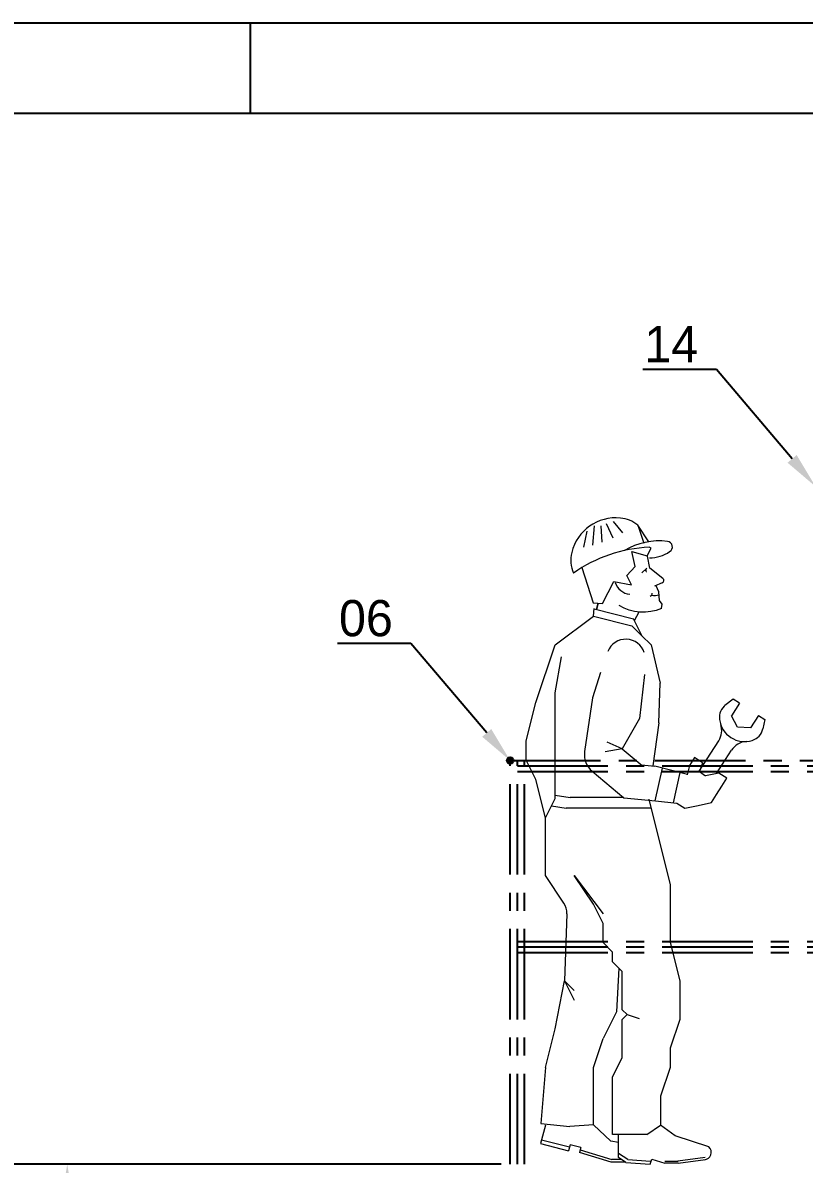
# Model space of a CAD drawing. Extents: x 0 to 21025, y 0 to 14850.
# Drawn here: x 7885 to 10043, y 11697 to 14850 of the extents above; entities that cross this region are included whole.
import ezdxf
from ezdxf import colors
from ezdxf.entities.mleader import LeaderData, LeaderLine
from ezdxf.enums import TextEntityAlignment as Align
from ezdxf.math import Vec2, Vec3

# ---------------------------------------------------------------- set-up
doc = ezdxf.new("R2010")
doc.units = 0
doc.header["$LTSCALE"] = 200
doc.header["$MEASUREMENT"] = 0
doc.header["$PDMODE"] = 35
doc.header["$PDSIZE"] = 5
doc.linetypes.add('CENTER', pattern=[2, 1.25, -0.25, 0.25, -0.25])
doc.layers.add('DESENHO_FANTASMA BÁSICA_01', color=8, linetype='Continuous', lineweight=0)
for name, color, linetype in [('DIM', 1, 'Continuous'), ('FRL2', 2, 'Continuous'), ('FRL6', 6, 'Continuous'), ('FRL7', 7, 'Continuous'), ('FRR120', 5, 'Continuous'), ('FRR140', 5, 'Continuous'), ('FRR175', 1, 'Continuous'), ('FRR80', 3, 'Continuous'), ('M2', 2, 'Continuous'), ('MC1', 8, 'CENTER')]:
    doc.layers.add(name, color=color, linetype=linetype)
doc.styles.add('R120', font='simplex.shx')
doc.styles.add('R140', font='simplex.shx', dxfattribs={"height": 3.5})
doc.styles.add('R80', font='simplex.shx', dxfattribs={"height": 2})
doc.styles.add('ROMANS', font='romans.shx')
doc.dimstyles.new('CEMI-1. 25', dxfattribs={"dimscale": 25, "dimtxt": 2.5, "dimasz": 2.5, "dimexe": 1, "dimexo": 1, "dimtad": 1, "dimdec": 0, "dimtxsty": 'ROMANS', "dimcen": 0, "dimclrd": 1, "dimclre": 1, "dimclrt": 3, "dimadec": 0, "dimazin": 2, "dimtfac": 1, "dimtdec": 0, "dimtmove": 0, "dimatfit": 3, "dimfxl": 1.25, "dimlwd": -1, "dimlwe": -1, "dimarcsym": 1})

# ---------------------------------------------------------------- blocks, each defined once
blk = doc.blocks.new('MEM1')
at = {"layer": 'DESENHO_FANTASMA BÁSICA_01'}
for p, q in [((-162.3987638731487, 1767.113778800878), (-143.2536277561449, 1727.05789378396)), ((-142.4146330137737, 1772.635665298614), (-116.9208585997112, 1740.89352136961)), ((-215.1336107044481, 1746.173649639997), (-224.9969086437486, 1701.611358435068)), ((-195.1142179747112, 1760.229353816423), (-200.1627788334154, 1707.427060366783)), ((-176.6955420761369, 1760.438920171175), (-173.5114347715862, 1715.526941330347)), ((-44.09898455793154, 1715.93838927403), (-74.80318877985701, 1762.349609644327)), ((-74.80318877985701, 1762.349609644327), (-58.06539956186316, 1712.943153758242)), ((-41.15740632795496, 1643.639716217644), (-47.49268489066162, 1676.757227322232)), ((-49.9375202729716, 1643.294867907389), (-63.76550315224449, 1630.655805679737)), ((-5.36369536438724, 1615.309137738019), (-41.15740632795496, 1643.639716217644)), ((-7.116116157936631, 1602.881841316324), (-28.60840322281001, 1594.063564101118)), ((-16.61566286266316, 1577.969141132577), (-24.32734464027453, 1594.70863393633)), ((-14.94504538495676, 1553.810822384374), (-16.61566286266316, 1577.969141132577)), ((-184.2520065040444, 1546.748170739593), (-188.4796142578125, 1529.39694955945)), ((-188.4680324191868, 1529.444484490668), (-184.2520065040444, 1546.748170739593)), ((-7.381695166230202, 1544.199144868384), (-14.94504538495676, 1553.810822384374)), ((-197.1331787109375, 1510.921854525805), (-194.9437663564458, 1532.165025025606)), ((-195.0546596059576, 1531.090739071369), (-86.162109375, 1503.874251097441)), ((-83.76277903738082, 1498.990807990689), (-70.92096924266662, 1522.614651670388)), ((-9.476436973782256, 1532.038441957266), (-7.381695166230202, 1544.199144868384)), ((-303.18603515625, 1431.361860483885), (-197.1331787109375, 1510.921854525805)), ((-197.1331787109375, 1510.921854525805), (-91.0491943359375, 1484.401853978634)), ((-91.0491943359375, 1484.401853978634), (-64.53683114144951, 1457.881861031055)), ((-62.62665844056755, 1455.971703529358), (-86.162109375, 1503.874251097441)), ((-64.53683114144951, 1457.881861031055), (-38.01680779550225, 1431.361860483885)), ((-356.22802734375, 1272.241857200861), (-303.18603515625, 1431.361860483885)), ((-38.01680779550225, 1431.361860483885), (-12.8558349609375, 1326.228721886873)), ((-303.18603515625, 1298.761857748032), (-285.5756518850103, 1398.555203676224)), ((-178.0828857421875, 1355.116451382637), (-199.8101806640625, 1285.445639491081)), ((-55.6878662109375, 1350.189764946699), (-69.76808643434197, 1228.570139408112)), ((-16.24014592263848, 1216.703649759293), (-12.8558349609375, 1326.228721886873)), ((-303.18603515625, 1272.241857200861), (-303.18603515625, 1298.761857748032)), ((-382.7768073091283, 1166.161855012178), (-356.22802734375, 1272.241857200861)), ((-303.18603515625, 1245.72185665369), (-303.18603515625, 1272.241857200861)), ((-199.8101806640625, 1285.445639491081), (-221.522357001988, 1137.299557146529)), ((188.7221534925629, 1281.640683112608), (165.539348191407, 1263.966443967394)), ((206.2530557487044, 1270.374523151462), (184.2561865098833, 1236.077800305269)), ((206.2530557487044, 1270.374523151462), (188.7221534925629, 1281.640683112608)), ((-303.18603515625, 1219.20185610652), (-303.18603515625, 1245.72185665369)), ((200.8993467336695, 1203.921558468108), (184.2561865098833, 1236.077800305269)), ((259.0572513969091, 1236.509117275127), (237.060382158088, 1202.212394428963)), ((259.0572513969091, 1236.509117275127), (276.6138156784582, 1225.27155470007)), ((-303.18603515625, 1192.681855559349), (-303.18603515625, 1219.20185610652)), ((-69.76808643434197, 1228.570139408112), (-117.91259765625, 1144.757694751024)), ((-16.24014592263848, 1216.703649759293), (-32.87282863169094, 1097.078312204772)), ((237.0594484081084, 1202.211353871622), (200.8993467336695, 1203.921558468108)), ((276.6138156784582, 1225.27155470007), (270.8684691768431, 1199.728852388274)), ((-303.2167980680242, 1166.161855012178), (-303.18603515625, 1192.681855559349)), ((94.751950674603, 1082.688226243714), (148.7754788659513, 1166.919733785937)), ((-382.7768073091283, 1113.121861517429), (-382.7768073091283, 1166.161855012178)), ((-303.18603515625, 1113.121861517429), (-303.2167980680242, 1166.161855012178)), ((-117.91259765625, 1144.757694751024), (-164.3377158651128, 1136.562849283218)), ((-117.91259765625, 1144.757694751024), (-158.814697265625, 1162.817228883505)), ((-117.91259765625, 1144.757694751024), (-62.36450121412054, 1098.609558307682)), ((143.2050930419355, 1076.313576273649), (184.5238152689126, 1140.74120066379)), ((-356.22802734375, 1060.081860423088), (-382.7768073091283, 1113.121861517429)), ((-303.18603515625, 1086.601860970259), (-303.18603515625, 1113.121861517429)), ((82.15648930519819, 1120.55640633346), (67.83786469663028, 1098.231887503527)), ((104.4872769456706, 1106.247544007376), (82.15648930519819, 1120.55640633346)), ((104.4872769456706, 1106.247544007376), (95.55394188201171, 1082.101784765604)), ((-303.18603515625, 1033.561859875917), (-303.18603515625, 1086.601860970259)), ((-200.4966630281997, 1082.446642011462), (-112.7537995293678, 1009.555994209659)), ((-64.60835261814645, 1100.472788418527), (-27.77096348066698, 1096.532609543356)), ((62.32270338595845, 1073.665280102054), (-27.77096348066698, 1096.532609543356)), ((-6.930746692465618, 1091.256811360072), (-27.16439242730848, 1001.041834597505)), ((41.52625477119, 1078.942972505116), (22.87963651423343, 995.7069247841137)), ((67.83786469663028, 1098.231887503527), (62.1593026649789, 1072.93680457247)), ((95.55394188201171, 1082.101784765604), (112.4786616724741, 1069.590985054267)), ((149.1280739215144, 1077.606641558115), (112.4786616724741, 1069.590985054267)), ((171.4588672181417, 1063.297774156439), (149.1280739215144, 1077.606641558115)), ((-329.7368214139715, 954.0018582344055), (-356.22802734375, 1060.081860423088)), ((142.8216236571898, 1018.648731420923), (157.1402426095738, 1040.973255326477)), ((157.1402426095738, 1040.973255326477), (171.4588672181417, 1063.297774156439)), ((-303.18603515625, 1007.041859328747), (-303.18603515625, 1033.561859875917)), ((-303.18603515625, 1016.912285685539), (-260.9771094331518, 1009.778913259506)), ((-113.0221406177152, 1009.778913259506), (-260.9771094331518, 1009.778913259506)), ((-112.7537995293678, 1009.555994209659), (-26.06524505690322, 1000.941313174495)), ((128.5029990486219, 996.3242125909601), (142.8216236571898, 1018.648731420923)), ((-329.7368214139715, 954.0018582344055), (-303.18603515625, 1007.041859328747)), ((-313.0535888671875, 987.3066987097263), (-272.9084692010656, 980.5218587815762)), ((-37.98671805908089, 980.5218587815762), (-272.9084692010656, 980.5218587815762)), ((-44.22636479025823, 1005.489150834997), (15.0347900390625, 768.361854404211)), ((-26.06524505690322, 1000.941313174495), (32.8941708713246, 994.6249346308177)), ((32.8941708713246, 994.6249346308177), (55.22496416798094, 980.3160672291124)), ((55.22496416798094, 980.3160672291124), (91.85358679958154, 988.3085560871114)), ((91.85358679958154, 988.3085560871114), (128.5029990486219, 996.3242125909601)), ((-329.7368214139715, 874.4418565928936), (-329.7368214139715, 954.0018582344055)), ((-329.7368214139715, 794.8818549513817), (-329.7368214139715, 874.4418565928936)), ((-278.8086102018133, 718.48952293396), (-329.7368214139715, 794.8818549513817)), ((-250.1768121728674, 794.8818549513817), (-170.6121826171875, 688.8018603622913)), ((-197.1331787109375, 715.321860909462), (-250.1768121728674, 794.8818549513817)), ((15.0347900390625, 768.361854404211), (15.02317809965461, 688.8018603622913)), ((-170.6121826171875, 662.2818598151207), (-197.1331787109375, 715.321860909462)), ((-270.377197265625, 688.9468681812286), (-276.6961669921875, 503.1618565320969)), ((-170.6121826171875, 609.2418587207794), (-170.6121826171875, 662.2818598151207)), ((15.02317809965461, 688.8018603622913), (15.0347900390625, 609.2418587207794)), ((-144.0968403825536, 582.7218581736088), (-170.6121826171875, 609.2418587207794)), ((15.0347900390625, 609.2418587207794), (41.54320144560188, 503.1618565320969)), ((-144.0968403825536, 556.2018576264381), (-144.0968403825536, 582.7218581736088)), ((-117.5701904296875, 529.6818570792675), (-144.0968403825536, 556.2018576264381)), ((-126.8463134765625, 538.9604423940182), (-133.7529442319646, 417.7696618437767)), ((-117.5701904296875, 503.1618565320969), (-117.5701904296875, 529.6818570792675)), ((-303.18603515625, 370.5618613958359), (-276.6961669921875, 503.1618565320969)), ((-276.6961669921875, 503.1618565320969), (-250.1768121728674, 476.6418559849262)), ((-276.6961669921875, 503.1618565320969), (-250.1768121728674, 450.1218554377556)), ((-117.5701904296875, 476.6418559849262), (-117.5701904296875, 503.1618565320969)), ((-117.5701904296875, 450.1218554377556), (-117.5701904296875, 476.6418559849262)), ((41.54320144560188, 503.1618565320969), (41.54320144560188, 476.6418559849262)), ((41.54320144560188, 476.6418559849262), (41.54320144560188, 397.0818543434143)), ((-117.5768170366064, 423.6018548905849), (-117.5701904296875, 450.1218554377556)), ((-133.7529442319646, 417.7696618437767), (-170.6121826171875, 344.0418608486652)), ((-104.3168053636327, 410.3418584167957), (-117.5768170366064, 423.6018548905849)), ((-104.3168053636327, 410.3418584167957), (-117.5768170366064, 397.0818543434143)), ((-104.3168053636327, 410.3418584167957), (-70.84716796875, 399.9125200510025)), ((-117.5701904296875, 370.5618613958359), (-117.5768170366064, 397.0818543434143)), ((41.54320144560188, 397.0818543434143), (15.0347900390625, 317.5218603014946)), ((-329.7368214139715, 264.4818592071533), (-303.18603515625, 370.5618613958359)), ((-117.5701904296875, 344.0418608486652), (-117.5701904296875, 370.5618613958359)), ((-197.1331787109375, 264.4818592071533), (-170.6121826171875, 344.0418608486652)), ((-117.5701904296875, 291.001859754324), (-117.5701904296875, 344.0418608486652)), ((15.0347900390625, 317.5218603014946), (15.0347900390625, 264.4818592071533)), ((-144.0968403825536, 237.9618586599827), (-117.5701904296875, 291.001859754324)), ((-329.7368214139715, 264.4818592071533), (-342.469482421875, 109.3976421654224)), ((-197.1331787109375, 105.84951415658), (-197.1331787109375, 264.4818592071533)), ((15.0347900390625, 264.4818592071533), (-11.4862060546875, 184.9218575656414)), ((-144.0968403825536, 184.9218575656414), (-144.0968403825536, 237.9618586599827)), ((-144.0968403825536, 131.8818564713001), (-144.0968403825536, 184.9218575656414)), ((-11.4862060546875, 184.9218575656414), (-11.4862060546875, 105.3618559241295)), ((-144.0968403825536, 78.84185537695885), (-144.0968403825536, 131.8818564713001)), ((-329.7368214139715, 105.3618559241295), (-343.0187199125066, 54.0117609500885)), ((-342.469482421875, 109.3976421654224), (-261.9415283203125, 100.9678173065186)), ((-197.1331787109375, 105.84951415658), (-261.9415283203125, 100.9678173065186)), ((-149.5074462890625, 60.77771589159966), (-197.1331787109375, 105.84951415658)), ((-50.07717824075371, 78.84185537695885), (-11.4862060546875, 105.3618559241295)), ((28.81558680441231, 75.69620937108994), (-11.4862060546875, 105.3618559241295)), ((-340.2593994140625, 64.65834125876427), (-263.2397816190496, 44.73547831177711)), ((-50.07717824075371, 78.84185537695885), (-144.0968403825536, 78.84185537695885)), ((-128.3404541015625, 15.24595230817795), (-128.3404541015625, 78.84185537695885)), ((121.336669921875, 44.66386735439301), (28.81558680441231, 75.69620937108994)), ((-343.0187199125066, 54.0117609500885), (-265.9881591796875, 34.08889800310135)), ((-261.6925048828125, 50.68165004253387), (-265.9881591796875, 34.08889800310135)), ((-232.2454833984375, 43.06845456361771), (-261.6925048828125, 50.68165004253387)), ((-232.2454833984375, 43.06845456361771), (-235.762939453125, 29.44785743951797)), ((-233.4906005859375, 36.87183067202568), (-146.0211181640625, 10.04267871379852)), ((-128.3404541015625, 57.10728004574776), (-149.5074462890625, 60.77771589159966)), ((-148.3141276845708, 2.618713080883026), (-235.762939453125, 29.44785743951797)), ((-108.94775390625, 2.618713080883026), (-148.3141276845708, 2.618713080883026)), ((-120.3681776532903, 10.04267871379852), (-146.0211181640625, 10.04267871379852)), ((-102.1956071862951, 9.932439029216766), (-128.3404541015625, 26.95826902985573)), ((-107.5493679055944, 1.703121811151505), (-128.3404541015625, 15.24595230817795)), ((-107.5493679055944, 1.703121811151505), (-40.21813607309014, -2.848327159881592)), ((-102.1956071862951, 9.932439029216766), (-39.64001989457756, 5.703813135623932)), ((-40.21813607309014, -2.848327159881592), (-35.73218798730522, 11.31190940737724)), ((-35.73218798730522, 11.31190940737724), (0, 0)), ((0, 5.77923908829689), (37.0733642578125, 5.77923908829689)), ((37.0733642578125, 0), (0, 0)), ((36.23291015625, 6.396477967500687), (111.624755859375, 16.16240993142128)), ((37.0733642578125, 0), (112.43408203125, 9.765931963920593))]:
    blk.add_line(p, q, dxfattribs=at)
for points in [[(-198.2453789862629, 1547.795245092479), (-172.0470381432679, 1545.834916314023), (-140.6443188259436, 1607.078722569655), (-92.33518376658321, 1597.601399013045), (-104.6349439806363, 1622.933089277329), (-81.45826949033653, 1647.884795668535), (-91.25007751621888, 1689.606375519827), (-48.52992775902385, 1677.946611899562), (-37.66775193138164, 1698.566787141404), (-43.01058499954524, 1701.171844510594)], [(-229.2422034945048, 1645.089997176372), (-198.2453789862629, 1547.795245092479)]]:
    blk.add_lwpolyline(points, dxfattribs=at)
blk.add_lwpolyline([(-9.476436974684475, 1532.03844195744, -0.2470471550912399), (-125.9096393248765, 1540.77477758337, -0.2470471550912399)], format="xyb", dxfattribs=at)
for centre, radius, start, end in [((-134.9140012845746, 1656.85686949105), 125.7955373357981, 84.43863654138968, 166.225425720156), ((-131.1146614228492, 1693.551829435921), 88.9050983497873, 50.69943046564082, 84.43863642223408), ((-15.39046050308389, 1532.261918941105), 186.5688686633732, 83.02116516756092, 120.8717832342773), ((6.070332011324354, 1702.497225237981), 15, 299.0134005099446, 85.38144330854352), ((-170.7970986194559, 1665.421779164637), 88.9050983497873, 166.225425720156, 203.5183801233587), ((-27.58678795152809, 1312.702234699042), 388.7756824474855, 92.27367733404695, 125.3132297042764), ((-41.54159627988702, 1767.99568163557), 95.88055938681715, 269.5555369761617, 304.9214782682348), ((-9.875947486114455, 1609.60822173598), 7.270547605664655, 292.3083241023107, 51.63852678479355), ((-93.31934297468979, 1617.789774711302), 46.11881229011548, 197.7745795350785, 265.8523714710906), ((-44.23020596327842, 1575.034720134368), 9.597734990157909, 295.5023866764178, 357.0829460889098), ((-27.44136164156953, 1595.318850389973), 27.5859209157182, 251.9074492575415, 294.3277336256688), ((-107.7301153011504, 1393.714400559955), 53.55339405885307, 17.85314776612834, 158.2881283671034), ((194.3007279466547, 1231.158565607097), 43.52748061995953, 127.3251211667221, 187.0802118801849), ((104.8084778256016, 1195.118832167849), 52.23300039745027, 327.3251211648794, 18.7587149148769), ((220.4342086744145, 1234.387575197412), 69.8790011764504, 187.0802121185838, 287.5700304532651), ((228.388975728536, 1209.26538746024), 43.52748061995953, 287.5700302147569, 347.3253653054815), ((-162.1565467561013, 1128.598949475359), 60, 171.662134329263, 230.2825632819729), ((228.5044221465359, 1112.557269206271), 52.23300039745027, 93.78275037053633, 147.3251210475044), ((-320.5452185009199, 690.6453757337295), 50.1967656610077, 358.0609130226035, 33.69006747007647), ((108.2280597368663, 29.42252500040922), 20.10264082986396, 272.6732521057131, 49.3037109337146)]:
    blk.add_arc(centre, radius, start, end, dxfattribs=at)
blk.add_solid([(-50.47042534939828, 1641.38191945618), (-49.30905383694335, 1630.751367039338), (-55.89503748898278, 1636.708884255349)], dxfattribs=at)
blk = doc.blocks.new('*D72')
at = {"layer": 'Defpoints', "color": 0, "transparency": 16777216}
for p in [(9225.723987827489, 11697.17073562114), (7765.896055545592, 10067.12171785896), (9073.461420263091, 10067.12171785896)]:
    blk.add_point(p, dxfattribs=at)
at = {"layer": 'DIM', "color": 1, "transparency": 16777216}
for p, q in [((9200.723987827489, 11697.17073562114), (7740.896055545591, 11697.17073562114)), ((7765.896055545591, 11634.67073562114), (7765.896055545592, 10129.62171785896)), ((9048.461420263091, 10067.12171785896), (7740.896055545592, 10067.12171785896))]:
    blk.add_line(p, q, dxfattribs=at)
for points in [[(7755.479388878925, 11634.67073562114), (7776.312722212258, 11634.67073562114), (7765.896055545591, 11697.17073562114)], [(7755.479388878925, 10129.62171785896), (7776.312722212259, 10129.62171785896), (7765.896055545592, 10067.12171785896)]]:
    blk.add_solid(points, dxfattribs=at)
at = {"layer": 'DIM', "color": 3, "transparency": 16777216, "insert": (7719.021055545593, 10882.14622674005), "char_height": 62.5, "attachment_point": 5, "rotation": 90, "style": 'ROMANS'}
blk.add_mtext('1630', dxfattribs=at)
blk = doc.blocks.new('*D73')
at = {"layer": 'Defpoints', "color": 0, "transparency": 16777216}
for p in [(9230.723987827489, 11697.17073562114), (8007.518455703099, 10926.7709042987), (10036.514079531, 10926.7709042987)]:
    blk.add_point(p, dxfattribs=at)
at = {"layer": 'DIM', "color": 1, "transparency": 16777216}
for p, q in [((9205.723987827489, 11697.17073562114), (7982.518455703099, 11697.17073562114)), ((8007.518455703099, 11634.67073562114), (8007.518455703099, 10989.2709042987)), ((10011.514079531, 10926.7709042987), (7982.518455703099, 10926.7709042987))]:
    blk.add_line(p, q, dxfattribs=at)
for points in [[(7997.101789036432, 11634.67073562114), (8017.935122369766, 11634.67073562114), (8007.518455703099, 11697.17073562114)], [(7997.101789036432, 10989.2709042987), (8017.935122369766, 10989.2709042987), (8007.518455703099, 10926.7709042987)]]:
    blk.add_solid(points, dxfattribs=at)
at = {"layer": 'DIM', "color": 3, "transparency": 16777216, "insert": (7960.643455703101, 11311.97081995992), "char_height": 62.5, "attachment_point": 5, "rotation": 90, "style": 'ROMANS'}
blk.add_mtext('770', dxfattribs=at)
blk = doc.blocks.new('A1')
at = {"layer": 'FRL2'}
blk.add_line((340.5, 593.9999999999981), (340.5, 583.9999999999983), dxfattribs=at)
at = {"layer": 'FRL6', "linetype": 'Continuous'}
blk.add_line((25, 583.9999999999983), (831, 583.9999999999983), dxfattribs=at)
at = {"layer": 'FRL7', "linetype": 'Continuous'}
blk.add_line((0, 593.9999999999981), (840.9999999999964, 593.9999999999981), dxfattribs=at)
at = {"layer": 'FRR120', "style": 'R120'}
for tag, p in [('FASE_DO_PROJETO', (658.9999569833999, 46.29385362650828)), ('ÁREA_E/OU_SUBÁREA', (658.9999569833999, 40.79385362650646)), ('TÍTULO_DO_DESENHO', (658.9999569833999, 35.29385362650646)), ('SUBTÍTULO_1_DO_DESENHO', (658.9999569833999, 29.79385362650829)), ('SUBTÍTULO_2_DO_DESENHO', (658.9999569833999, 24.29385362650646))]:
    blk.add_attdef(tag, p, '', height=3, dxfattribs=at)
at = {"layer": 'FRR140', "style": 'R140', "width": 0.91}
for tag, p in [('NÚMERO_DA_CONTRATADA', (687.72256033331, 12.59537338976042)), ('NUMERO_CBMM', (752.8891829855928, 12.59537338976042))]:
    blk.add_attdef(tag, p, '', height=3.5, dxfattribs=at)
for tag, p in [('REVISÃO', (823.4999999999961, 14.67870672309254)), ('ESCALA', (671, 14.34537338976042))]:
    blk.add_attdef(tag, text='', height=3.5, dxfattribs=at).set_placement(p, align=Align.MIDDLE)
at = {"layer": 'FRR175', "style": 'R120'}
for tag, p in [('CLASSIFICAÇÃO', (811.8333333333358, 67.73309336323655)), ('PROJETO', (716.3099999999976, 53.58783906990901)), ('N_PROJ_SE', (793.4999999999964, 53.58783906990901)), ('SE', (820.6909999999989, 53.58783906990901))]:
    blk.add_attdef(tag, text='', height=3, dxfattribs=at).set_placement(p, align=Align.MIDDLE_CENTER)
at = {"layer": 'FRR80', "style": 'R80'}
for p in [(492.6056505934029, 76.08166362203883), (492.6056505934029, 70.38166362203992), (492.6056505934029, 64.681663622041), (492.6056505934029, 58.98166362203847), (492.6056505934029, 53.28166362203957), (492.6056505934029, 47.58166362203701), (492.6056505934029, 41.8816636220381), (492.6056505934029, 36.18166362203921)]:
    blk.add_attdef('DESCRIÇÃO_DA_REVISÃO', p, '', height=2, dxfattribs=at)
for tag, p in [('8A_REV', (476, 77.06789120075702)), ('EMIS.', (485.9999999999964, 77.06789120075702)), ('PROJ.', (585, 77.06789120075702)), ('DES.', (597, 77.06789120075702)), ('VER.', (609.0000000000036, 77.06789120075702)), ('APR.', (621, 77.06789120075702)), ('AUT.', (633.0125018887811, 77.06789120075702)), ('7A_REV', (476, 71.3678912007581)), ('EMIS.', (485.9999999999964, 71.3678912007581)), ('PROJ.', (585, 71.3678912007581)), ('DES.', (597, 71.3678912007581)), ('VER.', (609.0000000000036, 71.3678912007581)), ('APR.', (621, 71.3678912007581)), ('AUT.', (633.0125018887811, 71.3678912007581)), ('6A_REV', (476, 65.66789120075553)), ('EMIS.', (485.9999999999964, 65.66789120075553)), ('PROJ.', (585, 65.66789120075553)), ('DES.', (597, 65.66789120075553)), ('VER.', (609.0000000000036, 65.66789120075553)), ('APR.', (621, 65.66789120075553)), ('AUT.', (633.0125018887811, 65.66789120075553)), ('5A_REV', (476, 59.96789120075665)), ('EMIS.', (485.9999999999964, 59.96789120075665)), ('PROJ.', (585, 59.96789120075665)), ('DES.', (597, 59.96789120075665)), ('VER.', (609.0000000000036, 59.96789120075665)), ('APR.', (621, 59.96789120075665)), ('AUT.', (633.0125018887811, 59.96789120075665)), ('4A_REV', (476, 54.26789120075408)), ('EMIS.', (485.9999999999964, 54.26789120075408)), ('PROJ.', (585, 54.26789120075772)), ('DES.', (597, 54.26789120075772)), ('VER.', (609.0000000000036, 54.26789120075772)), ('APR.', (621, 54.26789120075772)), ('AUT.', (633.0125018887811, 54.26789120075772)), ('3A_REV', (476, 48.56789120075518)), ('EMIS.', (485.9999999999964, 48.56789120075518)), ('PROJ.', (585, 48.56789120075518)), ('DES.', (597, 48.56789120075518)), ('VER.', (609.0000000000036, 48.56789120075518)), ('APR.', (621, 48.56789120075518)), ('AUT.', (633.0125018887811, 48.56789120075518)), ('2A_REV', (476, 42.86789120075628)), ('EMIS.', (485.9999999999964, 42.86789120075628)), ('PROJ.', (585, 42.86789120075628)), ('DES.', (597, 42.86789120075628)), ('VER.', (609.0000000000036, 42.86789120075628)), ('APR.', (621, 42.86789120075628)), ('AUT.', (633.0125018887811, 42.86789120075628)), ('1a_REV', (476, 37.16789120075555)), ('EMIS.', (485.9999999999964, 37.16789120075555)), ('PROJ.', (585, 37.16789120075555)), ('DES.', (597, 37.16789120075555)), ('VER.', (609.0000000000036, 37.16789120075555)), ('APR.', (621, 37.16789120075555)), ('AUT.', (633.0125018887811, 37.16789120075555))]:
    blk.add_attdef(tag, text='', height=2, dxfattribs=at).set_placement(p, align=Align.MIDDLE)
at = {"layer": 'FRR80', "style": 'R80', "width": 0.85}
for p in [(648, 77.06789120075702), (648, 71.3678912007581), (648, 65.66789120075553), (648, 59.96789120075665), (648, 54.26789120075408), (648, 48.56789120075518), (648, 42.86789120075628), (648, 37.16789120075555)]:
    blk.add_attdef('DATA', text='', height=2, dxfattribs=at).set_placement(p, align=Align.MIDDLE)

msp = doc.modelspace()

# ---------------------------------------------------------------- hatches: boundary and pattern name
h = msp.add_hatch(color=0)
h.dxf.hatch_style = 1
h.paths.add_polyline_path([(9230.723987827485, 12821.28931176028), (9230.723987827485, 12812.17073562114), (9239.842563966624, 12812.17073562114, 0.414213562373095)], flags=17)
h.paths.add_polyline_path([(9230.723987827485, 12821.28931176028, 0.414213562373095), (9221.605411688346, 12812.17073562114, 1), (9239.842563966624, 12812.17073562114), (9230.723987827485, 12812.17073562114)])

# ---------------------------------------------------------------- linework, layer by layer
msp.add_circle((9230.723987827485, 12812.17073562114), 9.118576139138895)
at = {"layer": 'MC1'}
for p, q in [((9230.723987827485, 11697.17073562114), (9230.723987827485, 12812.17073562114)), ((9230.723987827485, 12812.17073562114), (12200.32862459622, 12812.17073562114)), ((9250.723987827485, 11697.17073562114), (9250.723987827481, 12812.17073562114)), ((9270.723987827485, 11697.17073562114), (9270.723987827485, 12812.17073562114)), ((9250.723987827485, 12797.17073562114), (12200.32862459622, 12797.17073562114)), ((9250.723987827485, 12782.17073562114), (12200.32862459622, 12782.17073562114)), ((9250.723987827485, 12312.17073562114), (12200.32862459622, 12312.17073562114)), ((9250.723987827485, 12297.17073562114), (12200.32862459622, 12297.17073562114)), ((9250.723987827485, 12282.17073562114), (12200.32862459622, 12282.17073562114))]:
    msp.add_line(p, q, dxfattribs=at)

# ---------------------------------------------------------------- block references
at = {"layer": 'DESENHO_FANTASMA BÁSICA_01'}
msp.add_blockref('MEM1', (9657.928435971244, 11700.01906278105), dxfattribs=at)
at = {"layer": 'M2', "xscale": 25, "yscale": 25, "zscale": 25}
msp.add_blockref('A1', (8.003553375601768e-11, 0), dxfattribs=at)

# ---------------------------------------------------------------- dimensions: what is measured, and where the dimension line sits
at = {"layer": 'DIM'}
for base, p1, p2, picture, middle in [((7765.896055545592, 10067.12171785896), (9225.723987827485, 11697.17073562114), (9073.461420263087, 10067.12171785896), '*D72', (7719.021055545593, 10882.14622674005)), ((8007.518455703099, 10926.7709042987), (9230.723987827485, 11697.17073562114), (10036.51407953099, 10926.7709042987), '*D73', (7960.643455703101, 11311.97081995992))]:
    dim = msp.add_linear_dim(base=base, p1=p1, p2=p2, angle=90, dimstyle='CEMI-1. 25', dxfattribs=at)
    dim.commit()
    dim.dimension.update_dxf_attribs({"geometry": picture, "text_midpoint": middle})

# ---------------------------------------------------------------- leaders
at = {"layer": 'FRL2'}
ml = msp.add_multileader_mtext('Standard', dxfattribs=at)
ml.set_content('14', color=3)
ml.set_leader_properties(color=1)
ml.build(insert=Vec2(0, 0))
ml.multileader.update_dxf_attribs({"text_left_attachment_type": 6, "text_right_attachment_type": 6, "dogleg_length": 50, "arrow_head_size": 100})
ctx = ml.context
ctx.base_point, ctx.char_height, ctx.arrow_head_size, ctx.landing_gap_size, ctx.plane_origin = Vec3(9616.764741411946, 13892.53397244695), 100, 100, 0.09, Vec3(10074.11469276237, 13569.17073562116)
ctx.left_attachment, ctx.right_attachment, ctx.text_align_type = 6, 6, 2
notes = []
notes.append((ctx, [(0, (1, 1, 0), (9800.278074745278, 13892.53397244695), (-1, 0), 50, [(0, [(10074.11469276237, 13569.17073562116)], 0, [])])]))
ctx.mtext.insert, ctx.mtext.alignment, ctx.mtext.flow_direction = Vec3(9750.18807474528, 14012.53397244695), 3, 5
ml = msp.add_multileader_mtext('Standard', dxfattribs=at)
ml.set_content('06', color=3)
ml.set_leader_properties(color=1)
ml.build(insert=Vec2(0, 0))
ml.multileader.update_dxf_attribs({"text_left_attachment_type": 6, "text_right_attachment_type": 6, "dogleg_length": 50, "arrow_head_size": 100})
ctx = ml.context
ctx.base_point, ctx.char_height, ctx.arrow_head_size, ctx.landing_gap_size, ctx.plane_origin = Vec3(8756.707369810392, 13135.53397244694), 100, 100, 0.09, Vec3(9230.723987827485, 12812.17073562114)
ctx.left_attachment, ctx.right_attachment, ctx.text_align_type = 6, 6, 2
notes.append((ctx, [(0, (1, 1, 0), (8956.887369810393, 13135.53397244694), (-1, 0), 50, [(0, [(9230.723987827485, 12812.17073562114)], 0, [])])]))
ctx.mtext.insert, ctx.mtext.alignment, ctx.mtext.flow_direction = Vec3(8906.797369810392, 13255.53397244694), 3, 5
for ctx, leaders in notes:
    for number, flags, end, landing, length, lines in leaders:
        leader = LeaderData()
        leader.index, (leader.has_last_leader_line, leader.has_dogleg_vector, leader.attachment_direction) = number, flags
        leader.last_leader_point, leader.dogleg_vector, leader.dogleg_length = Vec3(end), Vec3(landing), length
        for number, points, colour, breaks in lines:
            line = LeaderLine()
            line.index, line.vertices, line.color, line.breaks = number, Vec3.list(points), colors.encode_raw_color(colour), breaks
            leader.lines.append(line)
        ctx.leaders.append(leader)

doc.saveas('drawing.dxf')
